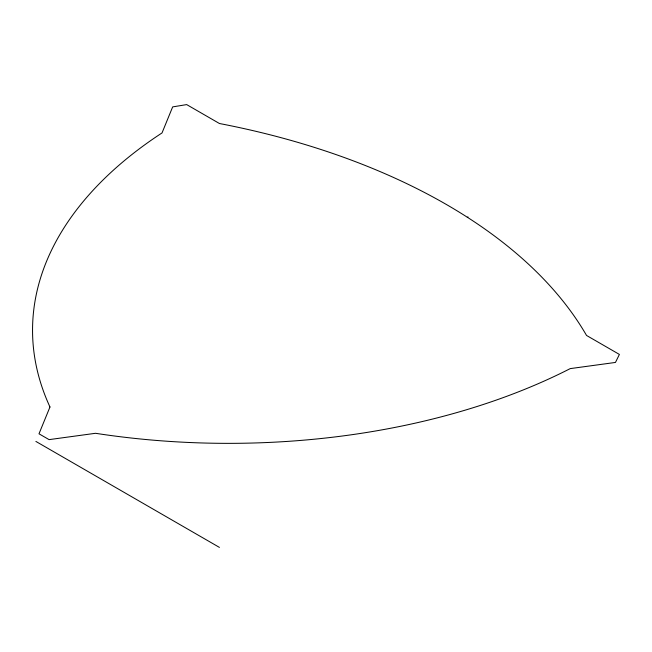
<?xml version="1.0" encoding="UTF-8"?>
<svg xmlns="http://www.w3.org/2000/svg" width="652" height="652" viewBox="0 0 652 652"><rect width="100%" height="100%" fill="white"/><g stroke="black" fill="none" stroke-linecap="round" stroke-linejoin="round"><path stroke-width="0.98" d="M467.313 217.369L467.997 216.969M35.884 441.428L219.439 547.403M49.968 406.987L38.998 433.808L49.087 439.627L95.534 433.295A515.813 297.801 0 0 0 570.231 368.608L615.455 362.439L619.4 354.427L586.539 335.454A580.321 335.046 0 0 0 219.447 123.513L186.684 104.597L172.666 106.895L162.022 132.935A515.805 297.793 0 0 0 49.968 406.987"/></g></svg>
